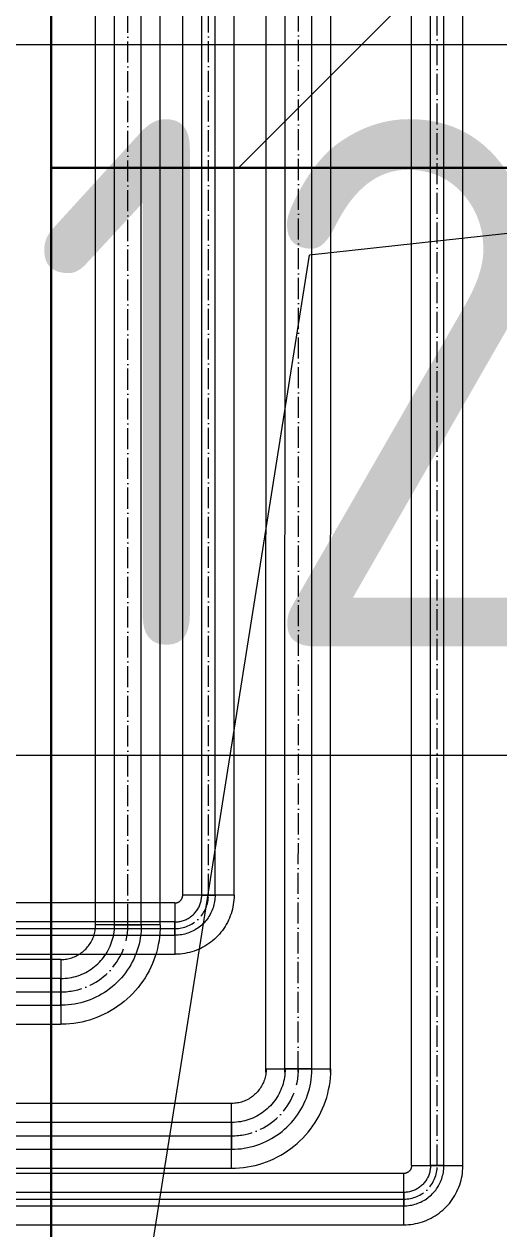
# Model space of a CAD drawing. Header units: millimetres. Extents: x -88595 to 880822, y -1054509 to -148035.
# Drawn here: x 421490 to 421716, y -245450 to -244879 of the extents above; entities that cross this region are included whole.
import ezdxf

# ---------------------------------------------------------------- set-up
doc = ezdxf.new("R2010")
doc.units = ezdxf.units.MM
doc.linetypes.add('$0$ADSK_Осевая', pattern=[14, 10, -2, 0, -2])
doc.linetypes.add('$8$ADSK_Осевая', pattern=[14, 10, -2, 0, -2])
for name, color, linetype, lineweight in [('Изоляция', 7, 'Continuous', 18), ('Линии', 7, 'Continuous', 9), ('Марки', 7, 'Continuous', 20), ('Оборудование', 7, 'Continuous', 18), ('Стены внутренние', 7, 'Continuous', 18), ('Стены наружные', 7, 'Continuous', 18), ('Трубопровод', 7, 'Continuous', 18), ('Трубопроводы', 7, 'Continuous', 18)]:
    doc.layers.add(name, color=color, linetype=linetype, lineweight=lineweight)
doc.styles.add('$5$GOST Common', font='GOST_Common.ttf', dxfattribs={"width": 0.9, "height": 250})

# ---------------------------------------------------------------- blocks, each defined once
blk = doc.blocks.new('$0$ADSK_M_Трубы - Диаметр_8-160846-В_Координация_3 этаж ОВ3')
at = {"layer": 'Марки'}
blk.add_line((0, 0), (8, 0), dxfattribs=at)
blk = doc.blocks.new('$0$ADSK_МедьПайка_Отвод-гнутая труба - Отвод _гнутая труба_-V41-В_Координация_3 этаж ОВ3')
at = {"layer": 'Трубопроводы', "color": 134, "true_color": 0x00a6a6}
for p, q in [((6.35, 31.75), (-6.35, 31.75)), ((6.35, 31.75), (-6.35, 31.75)), ((-31.75, 6.35), (-31.75, -6.35)), ((-31.75, 6.35), (-31.75, -6.35))]:
    blk.add_line(p, q, dxfattribs=at)
at = {"layer": 'Трубопроводы', "color": 134, "true_color": 0x00a6a6, "flags": 128}
for points in [[(-31.75, -6.35), (-30.23, -6.32), (-28.71, -6.23), (-27.19, -6.08), (-25.68, -5.86), (-24.18, -5.59), (-22.69, -5.26), (-21.22, -4.87), (-19.77, -4.42), (-18.33, -3.91), (-16.91, -3.34), (-15.52, -2.72), (-14.16, -2.04), (-12.82, -1.31), (-11.51, -0.53), (-10.24, 0.3), (-9, 1.19), (-7.79, 2.12), (-6.63, 3.11), (-5.5, 4.13), (-4.42, 5.21), (-3.38, 6.32), (-2.38, 7.47), (-1.44, 8.67), (-0.54, 9.9), (0.31, 11.16), (1.11, 12.46), (1.85, 13.79), (2.54, 15.15), (3.18, 16.54), (3.76, 17.94), (4.28, 19.38), (4.75, 20.83), (5.16, 22.29), (5.51, 23.78), (5.8, 25.27), (6.02, 26.78), (6.19, 28.3), (6.3, 29.82), (6.35, 31.34), (6.35, 31.75)], [(-6.35, 31.75), (-6.37, 30.73), (-6.43, 29.72), (-6.53, 28.71), (-6.67, 27.7), (-6.86, 26.7), (-7.08, 25.71), (-7.34, 24.73), (-7.64, 23.76), (-7.98, 22.8), (-8.36, 21.86), (-8.77, 20.93), (-9.22, 20.02), (-9.71, 19.13), (-10.23, 18.26), (-10.79, 17.41), (-11.38, 16.58), (-12, 15.78), (-12.65, 15), (-13.34, 14.25), (-14.05, 13.53), (-14.8, 12.84), (-15.57, 12.17), (-16.36, 11.54), (-17.18, 10.94), (-18.03, 10.38), (-18.89, 9.84), (-19.78, 9.35), (-20.68, 8.89), (-21.61, 8.46), (-22.55, 8.08), (-23.5, 7.73), (-24.47, 7.42), (-25.45, 7.14), (-26.44, 6.91), (-27.43, 6.72), (-28.44, 6.57), (-29.45, 6.45), (-30.46, 6.38), (-31.48, 6.35), (-31.75, 6.35)]]:
    blk.add_lwpolyline(points, dxfattribs=at)
blk = doc.blocks.new('$0$ADSK_МедьПайка_Отвод-гнутая труба - Отвод _гнутая труба_-V44-В_Координация_3 этаж ОВ3')
at = {"layer": 'Трубопроводы', "color": 190, "true_color": 0x8000ff}
for p, q in [((3.18, 15.88), (-3.17, 15.88)), ((3.18, 15.88), (-3.17, 15.88)), ((-15.87, 3.18), (-15.87, -3.17)), ((-15.87, 3.18), (-15.87, -3.17))]:
    blk.add_line(p, q, dxfattribs=at)
at = {"layer": 'Трубопроводы', "color": 190, "true_color": 0x8000ff, "flags": 128}
for points in [[(-15.87, -3.17), (-15.11, -3.16), (-14.35, -3.11), (-13.59, -3.04), (-12.84, -2.93), (-12.09, -2.8), (-11.35, -2.63), (-10.61, -2.43), (-9.88, -2.21), (-9.16, -1.95), (-8.46, -1.67), (-7.76, -1.36), (-7.08, -1.02), (-6.41, -0.66), (-5.76, -0.27), (-5.12, 0.15), (-4.5, 0.6), (-3.9, 1.06), (-3.31, 1.55), (-2.75, 2.07), (-2.21, 2.6), (-1.69, 3.16), (-1.19, 3.74), (-0.72, 4.33), (-0.27, 4.95), (0.16, 5.58), (0.55, 6.23), (0.93, 6.9), (1.27, 7.58), (1.59, 8.27), (1.88, 8.97), (2.14, 9.69), (2.38, 10.41), (2.58, 11.15), (2.75, 11.89), (2.9, 12.64), (3.01, 13.39), (3.1, 14.15), (3.15, 14.91), (3.17, 15.67), (3.18, 15.88)], [(-3.17, 15.88), (-3.19, 15.37), (-3.22, 14.86), (-3.27, 14.35), (-3.34, 13.85), (-3.43, 13.35), (-3.54, 12.86), (-3.67, 12.37), (-3.82, 11.88), (-3.99, 11.4), (-4.18, 10.93), (-4.38, 10.47), (-4.61, 10.01), (-4.85, 9.56), (-5.11, 9.13), (-5.39, 8.7), (-5.69, 8.29), (-6, 7.89), (-6.33, 7.5), (-6.67, 7.13), (-7.03, 6.76), (-7.4, 6.42), (-7.78, 6.09), (-8.18, 5.77), (-8.59, 5.47), (-9.01, 5.19), (-9.45, 4.92), (-9.89, 4.67), (-10.34, 4.44), (-10.8, 4.23), (-11.27, 4.04), (-11.75, 3.86), (-12.23, 3.71), (-12.72, 3.57), (-13.22, 3.46), (-13.72, 3.36), (-14.22, 3.28), (-14.72, 3.23), (-15.23, 3.19), (-15.74, 3.18), (-15.87, 3.18)]]:
    blk.add_lwpolyline(points, dxfattribs=at)
blk = doc.blocks.new('3 этаж')
at = {"layer": 'Линии', "lineweight": 18, "ltscale": 100}
for p in [(433883.46, 681478.86), (433383.9, 680666.2)]:
    blk.add_line(p, (433506.43, 681437.43), dxfattribs=at)
at = {"layer": 'Стены внутренние', "lineweight": 30}
blk.add_line((433383.9, 680666.2), (433383.9, 681478.86), dxfattribs=at)
at = {"layer": 'Стены наружные', "lineweight": 30}
for p in [(433383.9, 686753.86), (434083.9, 681478.86)]:
    blk.add_line(p, (433383.9, 681478.86), dxfattribs=at)
at = {"layer": 'Стены наружные', "linetype": 'Continuous', "lineweight": 9}
blk.add_line((433472.71, 681478.86), (433592.71, 681598.86), dxfattribs=at)

msp = doc.modelspace()

# ---------------------------------------------------------------- linework, layer by layer
at = {"layer": 'Изоляция', "color": 134, "true_color": 0x00a6a6}
for p, q in [((421524.27, -245305.95), (421524.27, -242797.58)), ((421533.27, -245305.95), (421533.27, -242797.58)), ((421545.97, -245305.95), (421545.97, -242797.58)), ((421554.97, -245305.95), (421554.97, -242797.58)), ((421605.06, -245375.75), (421605.48, -243217.84)), ((421614.06, -245375.75), (421614.48, -243217.84)), ((421626.76, -245375.75), (421627.18, -243217.84)), ((421635.76, -245375.75), (421635.85, -243217.84)), ((421554.97, -245305.86), (421524.27, -245305.86)), ((421507.87, -245322.26), (421170, -245322.26)), ((421507.87, -245322.26), (421507.87, -245352.96)), ((421170, -245352.96), (421507.87, -245352.96)), ((421605.15, -245374.12), (421635.85, -245374.12)), ((421588.75, -245390.52), (420852, -245390.52)), ((421588.75, -245421.22), (421588.75, -245390.52)), ((420852, -245421.22), (421588.75, -245421.22))]:
    msp.add_line(p, q, dxfattribs=at)
at = {"layer": 'Изоляция', "color": 190, "true_color": 0x8000ff}
for p, q in [((421565.6, -245291.65), (421565.6, -242831.71)), ((421574.6, -245291.65), (421574.6, -242831.71)), ((421580.95, -245291.65), (421580.95, -242831.71)), ((421589.95, -245291.65), (421589.95, -242831.71)), ((421674.13, -245419.99), (421674.13, -243217.84)), ((421683.13, -245419.99), (421683.13, -243217.84)), ((421689.48, -245419.99), (421689.48, -243217.84)), ((421698.48, -245419.99), (421698.48, -243217.84)), ((421589.95, -245291.74), (421565.6, -245291.74)), ((421561.9, -245295.44), (421154.13, -245295.44)), ((421561.9, -245295.44), (421561.9, -245319.79)), ((421154.13, -245319.79), (421562.06, -245319.79)), ((421670.43, -245423.69), (420770.32, -245423.69)), ((421670.43, -245448.04), (421670.43, -245423.69)), ((421674.13, -245419.99), (421698.48, -245419.99)), ((420770.32, -245448.04), (421670.58, -245448.04))]:
    msp.add_line(p, q, dxfattribs=at)
at = {"layer": 'Изоляция', "color": 190, "true_color": 0x8000ff, "flags": 128}
for points in [[(421589.95, -245291.74), (421589.93, -245292.86), (421589.86, -245293.98), (421589.75, -245295.1), (421589.6, -245296.21), (421589.4, -245297.31), (421589.15, -245298.4), (421588.86, -245299.49), (421588.53, -245300.56), (421588.16, -245301.62), (421587.74, -245302.66), (421587.28, -245303.69), (421586.78, -245304.69), (421586.25, -245305.67), (421585.67, -245306.64), (421585.05, -245307.58), (421584.4, -245308.49), (421583.72, -245309.38), (421582.99, -245310.23), (421582.24, -245311.06), (421581.45, -245311.86), (421580.63, -245312.62), (421579.78, -245313.36), (421578.9, -245314.05), (421577.99, -245314.72), (421577.06, -245315.34), (421576.1, -245315.93), (421575.12, -245316.48), (421574.13, -245316.99), (421573.11, -245317.45), (421572.07, -245317.88), (421571.01, -245318.27), (421569.95, -245318.61), (421568.87, -245318.91), (421567.77, -245319.17), (421566.67, -245319.38), (421565.56, -245319.55), (421564.45, -245319.67), (421563.33, -245319.75), (421562.21, -245319.79), (421561.9, -245319.79)], [(421561.9, -245295.44), (421562.05, -245295.43), (421562.2, -245295.43), (421562.35, -245295.41), (421562.49, -245295.39), (421562.64, -245295.36), (421562.78, -245295.33), (421562.93, -245295.29), (421563.07, -245295.25), (421563.21, -245295.2), (421563.35, -245295.15), (421563.48, -245295.09), (421563.61, -245295.02), (421563.74, -245294.95), (421563.87, -245294.87), (421563.99, -245294.79), (421564.11, -245294.71), (421564.23, -245294.61), (421564.34, -245294.52), (421564.45, -245294.42), (421564.56, -245294.32), (421564.66, -245294.21), (421564.76, -245294.09), (421564.85, -245293.98), (421564.94, -245293.86), (421565.02, -245293.74), (421565.1, -245293.61), (421565.17, -245293.48), (421565.23, -245293.35), (421565.3, -245293.21), (421565.35, -245293.08), (421565.4, -245292.94), (421565.45, -245292.8), (421565.49, -245292.66), (421565.52, -245292.51), (421565.55, -245292.37), (421565.57, -245292.22), (421565.59, -245292.07), (421565.6, -245291.93), (421565.6, -245291.78), (421565.6, -245291.74)], [(421670.43, -245448.04), (421671.55, -245448.02), (421672.67, -245447.95), (421673.79, -245447.84), (421674.9, -245447.68), (421676, -245447.48), (421677.1, -245447.24), (421678.18, -245446.95), (421679.25, -245446.62), (421680.31, -245446.24), (421681.35, -245445.83), (421682.38, -245445.37), (421683.38, -245444.87), (421684.37, -245444.33), (421685.33, -245443.76), (421686.27, -245443.14), (421687.18, -245442.49), (421688.07, -245441.8), (421688.92, -245441.08), (421689.75, -245440.32), (421690.55, -245439.53), (421691.32, -245438.71), (421692.05, -245437.86), (421692.74, -245436.99), (421693.41, -245436.08), (421694.03, -245435.15), (421694.62, -245434.19), (421695.17, -245433.21), (421695.68, -245432.21), (421696.14, -245431.19), (421696.57, -245430.16), (421696.96, -245429.1), (421697.3, -245428.03), (421697.6, -245426.95), (421697.86, -245425.86), (421698.07, -245424.76), (421698.24, -245423.65), (421698.36, -245422.54), (421698.44, -245421.42), (421698.48, -245420.29), (421698.48, -245419.99)], [(421674.13, -245419.99), (421674.12, -245420.14), (421674.12, -245420.29), (421674.1, -245420.43), (421674.08, -245420.58), (421674.05, -245420.73), (421674.02, -245420.87), (421673.98, -245421.01), (421673.94, -245421.16), (421673.89, -245421.3), (421673.84, -245421.43), (421673.78, -245421.57), (421673.71, -245421.7), (421673.64, -245421.83), (421673.56, -245421.96), (421673.48, -245422.08), (421673.4, -245422.2), (421673.3, -245422.32), (421673.21, -245422.43), (421673.11, -245422.54), (421673.01, -245422.65), (421672.9, -245422.75), (421672.79, -245422.84), (421672.67, -245422.94), (421672.55, -245423.02), (421672.43, -245423.11), (421672.3, -245423.18), (421672.17, -245423.26), (421672.04, -245423.32), (421671.91, -245423.38), (421671.77, -245423.44), (421671.63, -245423.49), (421671.49, -245423.54), (421671.35, -245423.58), (421671.2, -245423.61), (421671.06, -245423.64), (421670.91, -245423.66), (421670.76, -245423.68), (421670.62, -245423.69), (421670.47, -245423.69), (421670.43, -245423.69)]]:
    msp.add_lwpolyline(points, dxfattribs=at)
at = {"layer": 'Изоляция', "color": 134, "true_color": 0x00a6a6, "flags": 128}
for points in [[(421554.97, -245305.86), (421554.93, -245307.75), (421554.82, -245309.63), (421554.63, -245311.5), (421554.37, -245313.37), (421554.03, -245315.22), (421553.62, -245317.06), (421553.13, -245318.88), (421552.58, -245320.68), (421551.95, -245322.45), (421551.25, -245324.2), (421550.48, -245325.92), (421549.65, -245327.61), (421548.74, -245329.27), (421547.77, -245330.88), (421546.74, -245332.46), (421545.65, -245333.99), (421544.49, -245335.48), (421543.28, -245336.92), (421542.01, -245338.31), (421540.68, -245339.65), (421539.31, -245340.94), (421537.88, -245342.16), (421536.4, -245343.34), (421534.88, -245344.45), (421533.32, -245345.5), (421531.71, -245346.48), (421530.07, -245347.4), (421528.39, -245348.26), (421526.68, -245349.04), (421524.94, -245349.76), (421523.17, -245350.41), (421521.37, -245350.98), (421519.56, -245351.49), (421517.72, -245351.92), (421515.87, -245352.28), (421514.01, -245352.56), (421512.14, -245352.77), (421510.26, -245352.9), (421508.38, -245352.96), (421507.87, -245352.96)], [(421507.87, -245322.26), (421508.52, -245322.25), (421509.18, -245322.21), (421509.83, -245322.14), (421510.48, -245322.05), (421511.13, -245321.94), (421511.77, -245321.79), (421512.4, -245321.62), (421513.03, -245321.43), (421513.65, -245321.21), (421514.26, -245320.97), (421514.85, -245320.7), (421515.44, -245320.41), (421516.02, -245320.09), (421516.58, -245319.76), (421517.13, -245319.4), (421517.66, -245319.02), (421518.18, -245318.61), (421518.68, -245318.19), (421519.17, -245317.75), (421519.63, -245317.29), (421520.08, -245316.81), (421520.51, -245316.31), (421520.92, -245315.8), (421521.3, -245315.27), (421521.67, -245314.72), (421522.01, -245314.16), (421522.33, -245313.59), (421522.63, -245313.01), (421522.9, -245312.41), (421523.15, -245311.81), (421523.38, -245311.19), (421523.58, -245310.56), (421523.76, -245309.93), (421523.91, -245309.29), (421524.03, -245308.65), (421524.13, -245308), (421524.2, -245307.35), (421524.25, -245306.7), (421524.27, -245306.04), (421524.27, -245305.86)], [(421588.75, -245421.22), (421590.63, -245421.18), (421592.51, -245421.07), (421594.39, -245420.88), (421596.25, -245420.62), (421598.11, -245420.28), (421599.95, -245419.87), (421601.77, -245419.38), (421603.57, -245418.83), (421605.34, -245418.2), (421607.09, -245417.5), (421608.81, -245416.73), (421610.5, -245415.89), (421612.15, -245414.99), (421613.77, -245414.02), (421615.34, -245412.99), (421616.88, -245411.9), (421618.37, -245410.74), (421619.81, -245409.53), (421621.2, -245408.26), (421622.54, -245406.93), (421623.82, -245405.55), (421625.05, -245404.13), (421626.22, -245402.65), (421627.33, -245401.13), (421628.38, -245399.57), (421629.37, -245397.96), (421630.29, -245396.32), (421631.14, -245394.64), (421631.93, -245392.93), (421632.65, -245391.18), (421633.3, -245389.41), (421633.87, -245387.62), (421634.38, -245385.81), (421634.81, -245383.97), (421635.16, -245382.12), (421635.45, -245380.26), (421635.66, -245378.39), (421635.79, -245376.51), (421635.85, -245374.63), (421635.85, -245374.12)], [(421605.15, -245374.12), (421605.14, -245374.77), (421605.1, -245375.43), (421605.03, -245376.08), (421604.94, -245376.73), (421604.82, -245377.38), (421604.68, -245378.02), (421604.51, -245378.65), (421604.32, -245379.28), (421604.1, -245379.89), (421603.86, -245380.5), (421603.59, -245381.1), (421603.3, -245381.69), (421602.98, -245382.27), (421602.64, -245382.83), (421602.29, -245383.38), (421601.9, -245383.91), (421601.5, -245384.43), (421601.08, -245384.93), (421600.64, -245385.42), (421600.18, -245385.88), (421599.7, -245386.33), (421599.2, -245386.76), (421598.69, -245387.16), (421598.16, -245387.55), (421597.61, -245387.92), (421597.05, -245388.26), (421596.48, -245388.58), (421595.9, -245388.88), (421595.3, -245389.15), (421594.69, -245389.4), (421594.08, -245389.63), (421593.45, -245389.83), (421592.82, -245390), (421592.18, -245390.15), (421591.54, -245390.28), (421590.89, -245390.38), (421590.24, -245390.45), (421589.58, -245390.5), (421588.93, -245390.52), (421588.75, -245390.52)]]:
    msp.add_lwpolyline(points, dxfattribs=at)
at = {"layer": 'Трубопровод', "color": 190, "linetype": '$0$ADSK_Осевая', "true_color": 0x8000ff}
msp.add_line((421686.3, -245419.99), (421686.3, -243217.84), dxfattribs=at)
at = {"layer": 'Трубопровод', "color": 190, "linetype": 'Continuous', "true_color": 0x8000ff}
for p, q in [((421561.9, -245304.44), (421154.13, -245304.44)), ((421154.13, -245310.79), (421561.9, -245310.79)), ((421670.43, -245432.69), (420770.32, -245432.69)), ((420770.32, -245439.04), (421670.43, -245439.04))]:
    msp.add_line(p, q, dxfattribs=at)
at = {"layer": 'Трубопровод', "color": 190, "true_color": 0x8000ff}
for p, q in [((421154.13, -245307.61), (421561.9, -245307.61)), ((421154.13, -245307.61), (421561.9, -245307.61)), ((420770.32, -245435.87), (421670.43, -245435.87)), ((420770.32, -245435.87), (421670.43, -245435.87))]:
    msp.add_line(p, q, dxfattribs=at)
at = {"layer": 'Трубопровод', "color": 134, "linetype": 'Continuous', "true_color": 0x00a6a6}
for p, q in [((421507.87, -245331.26), (421170, -245331.26)), ((421170, -245343.96), (421507.87, -245343.96)), ((421588.75, -245399.52), (420852, -245399.52)), ((420852, -245412.22), (421588.75, -245412.22))]:
    msp.add_line(p, q, dxfattribs=at)
at = {"layer": 'Трубопровод', "color": 134, "true_color": 0x00a6a6}
for p, q in [((421170, -245337.61), (421507.87, -245337.61)), ((421170, -245337.61), (421507.87, -245337.61)), ((420852, -245405.87), (421588.75, -245405.87)), ((420852, -245405.87), (421588.75, -245405.87))]:
    msp.add_line(p, q, dxfattribs=at)
at = {"layer": 'Трубопроводы', "color": 134, "linetype": '$8$ADSK_Осевая', "true_color": 0x00a6a6}
for p, q in [((421539.62, -245305.95), (421539.62, -242797.58)), ((421620.41, -245375.75), (421620.83, -243217.84))]:
    msp.add_line(p, q, dxfattribs=at)
at = {"layer": 'Трубопроводы', "color": 190, "linetype": '$8$ADSK_Осевая', "true_color": 0x8000ff}
msp.add_line((421577.78, -245291.65), (421577.78, -242831.71), dxfattribs=at)
for centre in [(421561.9, -245291.74), (421670.43, -245419.99)]:
    msp.add_arc(centre, 15.88, 270, 0, dxfattribs=at)
at = {"layer": 'Трубопроводы', "color": 134, "linetype": '$8$ADSK_Осевая', "true_color": 0x00a6a6}
for centre in [(421507.87, -245305.86), (421588.75, -245374.12)]:
    msp.add_arc(centre, 31.75, 270, 0, dxfattribs=at)

# ---------------------------------------------------------------- block references
at = {"layer": 'Марки', "xscale": 99.99999999999993, "yscale": 99.99999999999993, "zscale": 99.99999999999993}
for p in [(421250.32, -244888.48), (421250.32, -245225.46)]:
    msp.add_blockref('$0$ADSK_M_Трубы - Диаметр_8-160846-В_Координация_3 этаж ОВ3', p, dxfattribs=at)
at = {"layer": 'Оборудование', "color": 5, "true_color": 0x0000ff}
msp.add_blockref('3 этаж', (-11880.65, -926425.79), dxfattribs=at)
at = {"layer": 'Трубопроводы', "color": 190, "true_color": 0x8000ff, "xscale": -1, "rotation": 90}
msp.add_blockref('$0$ADSK_МедьПайка_Отвод-гнутая труба - Отвод _гнутая труба_-V44-В_Координация_3 этаж ОВ3', (421577.78, -245307.61), dxfattribs=at)
at = {"layer": 'Трубопроводы', "color": 134, "true_color": 0x00a6a6, "xscale": -1, "rotation": 90}
msp.add_blockref('$0$ADSK_МедьПайка_Отвод-гнутая труба - Отвод _гнутая труба_-V41-В_Координация_3 этаж ОВ3', (421539.62, -245337.61), dxfattribs=at)
at = {"layer": 'Трубопроводы', "color": 134, "true_color": 0x00a6a6}
msp.add_blockref('$0$ADSK_МедьПайка_Отвод-гнутая труба - Отвод _гнутая труба_-V41-В_Координация_3 этаж ОВ3', (421620.5, -245405.87), dxfattribs=at)
at = {"layer": 'Трубопроводы', "color": 190, "true_color": 0x8000ff}
msp.add_blockref('$0$ADSK_МедьПайка_Отвод-гнутая труба - Отвод _гнутая труба_-V44-В_Координация_3 этаж ОВ3', (421686.3, -245435.87), dxfattribs=at)

# ---------------------------------------------------------------- texts
at = {"layer": 'Марки', "lineweight": 9, "insert": (421492.24, -244923.88), "char_height": 250, "width": 606.0757, "attachment_point": 1, "style": '$5$GOST Common'}
msp.add_mtext('12.7', dxfattribs=at)

doc.saveas('drawing.dxf')
